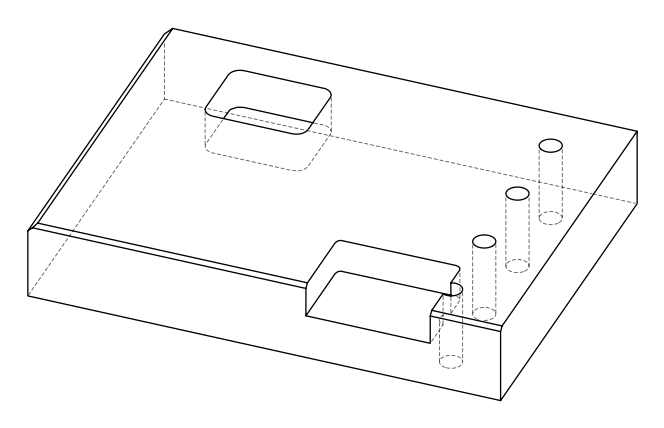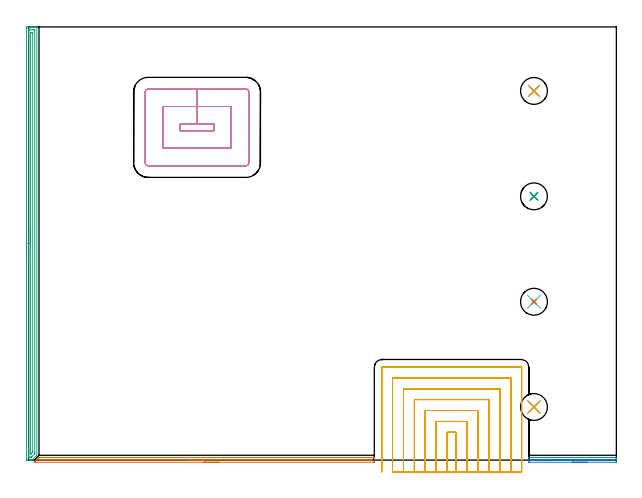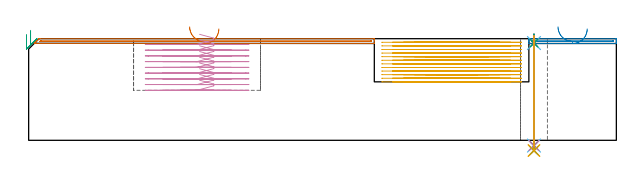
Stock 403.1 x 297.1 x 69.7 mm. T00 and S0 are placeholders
(PLAN: 17 operations, 11 tool changes, 65.4 min)
(1 AREA_MILL | FG_CHAMFER_SURFACE | UGT0205_001 | 3.85 min | 1299 mm3)
(2 AREA_MILL_1 | FG_CHAMFER_SURFACE_1 | UGT0205_001 | 1.1 min | 339 mm3)
(3 AREA_MILL_2 | FG_CHAMFER_SURFACE_2 | UGT0205_001 | 7.3 min | 7463 mm3)
(4 MILL_RECTANGULAR_POCKET | POCKET_RECTANGULAR_STRAIGHT | NXT0201_012 | Follow Part, ap 4, ae 75% | 9.55 min | 208307 mm3)
(5 MILL_SLOT | SLOT_PARTIAL_RECTANGULAR | NXT0201_013 | Follow Part, ap 2.5, ae 75% | 40.95 min | 216119 mm3)
(6 SPOT_DRILL | STEP1HOLE | NXT0321_9005460120000 | 0.05 min | 156 mm3)
(7 SPOT_DRILL_1 | STEP1HOLE_1 | NXT0321_9005460120000 | 0.05 min | 171 mm3)
(8 SPOT_DRILL_2 | STEP1HOLE_2 | NXT0321_9005460120000 | 0.05 min | 191 mm3)
(9 SPOT_DRILL_3 | STEP1HOLE_3 | NXT0321_9005460120000 | 0.05 min | 197 mm3)
(10 DRILL_THROUGH_HOLE_INTO_CENTER | STEP1HOLE | NXT0301_087 | 0.3 min | 6742 mm3)
(11 DRILL_TO_ENLARGE_THROUGH_HOLE | STEP1HOLE | UGT0301_253 | 0.32 min | 9511 mm3)
(12 DRILL_THROUGH_HOLE_INTO_CENTER_1 | STEP1HOLE_1 | NXT0301_087 | 0.3 min | 7162 mm3)
(13 DRILL_TO_ENLARGE_THROUGH_HOLE_1 | STEP1HOLE_1 | UGT0301_253 | 0.32 min | 11151 mm3)
(14 DRILL_THROUGH_HOLE_INTO_CENTER_2 | STEP1HOLE_2 | NXT0301_087 | 0.3 min | 7170 mm3)
(15 DRILL_TO_ENLARGE_THROUGH_HOLE_2 | STEP1HOLE_2 | UGT0301_253 | 0.32 min | 11167 mm3)
(16 DRILL_THROUGH_HOLE_INTO_CENTER_3 | STEP1HOLE_3 | NXT0301_087 | 0.3 min | 7144 mm3)
(17 DRILL_TO_ENLARGE_THROUGH_HOLE_3 | STEP1HOLE_3 | UGT0301_253 | 0.32 min | 11156 mm3)
(TOOL UGT0205_001 | Chamfer Mill 20 x 3 x 45 deg. | D20 FL50 Z2)
(TOOL NXT0201_012 | ENDMILL 16mm [2P460-1600-NA 1630] | D16 FL38 Z6)
(TOOL NXT0201_013 | ENDMILL 10mm | D10 FL30 Z4)
(TOOL NXT0321_9005460120000 | NC Spot Drill, 142deg, 12mm, Carbide, Uncoated | D12 PA142 FL30 Z2)
(TOOL NXT0301_087 | Carbide Drill 11.6mm [860.1-1160-058A1-MM 2214] | D11.6 PA140 FL72 Z2)
(TOOL UGT0301_253 | Twist Drill 18.4 mm | D18.4 PA118 FL135 Z2)
(OP 1 AREA_MILL)
G17 G21 G94 G90
T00 M6
G54
G17 G0 G90 X130.45 Y-1.5 S1061 M3
G43 Z79.7 H0
Z76.4
G94 G1 X130.412 Z75.528 F250.
X130.298 Z74.663
X130.109 Z73.812
X129.847 Z72.98
X129.513 Z72.174
X129.11 Z71.4
X128.642 Z70.664
X128.11 Z69.972
X127.521 Z69.329
X126.878 Z68.739
X126.186 Z68.208
X125.45 Z67.74
X124.676 Z67.337
X123.87 Z67.003
X123.038 Z66.741
X122.187 Z66.552
X121.322 Z66.438
X120.45 Z66.4
X3.962
X3.842 Y-1.496 Z66.403
X3.81 Y-1.492 Z66.406
X3.962 Y-1.338 Z66.561
X4.309 Y-0.99 Z66.907
X4.408 Y-0.891 Z67.007
X4.574 Y-0.723 Z67.171
X4.736 Y-0.563 Z67.335
X4.854 Y-0.445 Z67.453
X5.011 Y-0.287 Z67.608
X5.164 Y-0.136 Z67.762
X5.301 Y0.002 Z67.899
X5.448 Y0.15 Z68.045
X5.591 Y0.292 Z68.19
X5.747 Y0.448 Z68.346
X5.885 Y0.587 Z68.483
X6.759 Y1.46 Z69.357
X7.086 Y1.786 Z69.686
X7.104 Y1.793 Z69.693
X7.979 Y1.8 Z69.7
X236.938
X237.09 Y1.798 Z69.688
X237.098 Y1.679 Z69.571
X237.1 Y1.554 Z69.453
Y1.219 Z69.119
Y0.587 Z68.481
X237.099 Y-1.475 Z66.422
X237.097 Y-1.492 Z66.406
X236.765 Y-1.5 Z66.4
X120.45
Y-0.086 Z67.814
X8.371
X7.979 Y-0.084 Z67.816
X7.769 Y-0.082 Z67.818
X7.686 Y-0.079 Z67.821
X7.722 Y-0.036 Z67.864
X7.78 Y0.025 Z67.925
X7.979 Y0.227 Z68.127
X8.098 Y0.34 Z68.24
X8.135 Y0.374 Z68.274
X8.191 Y0.379 Z68.279
X8.666 Y0.384 Z68.284
X8.871 Y0.385 Z68.285
X234.707
X234.914 Y0.384 Z68.284
X235.051 Y0.381 Z68.281
X235.081 Y0.379 Z68.279
X235.09 Y0.366 Z68.266
X235.093 Y0.34 Z68.24
X235.099 Y0.203 Z68.103
X235.096 Y-0.042 Z67.858
X235.093 Y-0.069 Z67.831
X235.09 Y-0.079 Z67.821
X235.067 Y-0.08 Z67.82
X234.948 Y-0.084 Z67.816
X234.707 Y-0.085 Z67.815
X234.501 Y-0.086 Z67.814
X120.45
X119.578 Z67.852
X118.714 Z67.966
X117.862 Z68.155
X117.03 Z68.417
X116.224 Z68.751
X115.45 Z69.154
X114.714 Z69.623
X114.022 Z70.154
X113.379 Z70.743
X112.79 Z71.386
X112.259 Z72.078
X111.79 Z72.814
X111.387 Z73.588
X111.053 Z74.394
X110.791 Z75.226
X110.602 Z76.078
X110.488 Z76.943
X110.45 Z77.814
G0 Z79.7
M5
M2
(OP 2 AREA_MILL_1)
G17 G21 G94 G90
T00 M6
G54
G17 G0 G90 X383.1 Y-1.5 S1061 M3
G43 Z79.7 H0
Z76.4
G94 G1 X383.062 Z75.528 F250.
X382.948 Z74.663
X382.759 Z73.812
X382.497 Z72.98
X382.163 Z72.174
X381.76 Z71.4
X381.291 Z70.664
X380.76 Z69.972
X380.171 Z69.329
X379.528 Z68.739
X378.836 Z68.208
X378.1 Z67.74
X377.326 Z67.337
X376.52 Z67.003
X375.688 Z66.741
X374.836 Z66.552
X373.972 Z66.438
X373.1 Z66.4
X343.689
X343.415 Y-1.498 Z66.402
X343.103 Y-1.492 Z66.406
X343.1 Y-1.44 Z66.457
Y-0.287 Z67.609
Y0.274 Z68.173
Y0.587 Z68.486
Y1.582 Z69.481
X343.102 Y1.692 Z69.584
X343.11 Y1.797 Z69.688
X343.243 Y1.8 Z69.7
X402.957
X403.09 Y1.797 Z69.688
X403.098 Y1.692 Z69.584
X403.1 Y1.582 Z69.481
Y0.899 Z68.799
Y0.274 Z68.173
Y-0.287 Z67.609
Y-0.567 Z67.33
Y-1.16 Z66.736
Y-1.44 Z66.457
X403.097 Y-1.492 Z66.406
X402.784 Y-1.5 Z66.4
X373.1
Y-0.086 Z67.814
X345.471 Y-0.085 Z67.815
X345.264 Y-0.084 Z67.816
X345.139 Y-0.08 Z67.82
X345.114 Y-0.079 Z67.821
X345.108 Y-0.065 Z67.835
X345.105 Y-0.043 Z67.857
X345.101 Y0.076 Z67.976
X345.107 Y0.307 Z68.207
X345.11 Y0.371 Z68.271
X345.121 Y0.379 Z68.279
X345.153 Y0.381 Z68.281
X345.226 Y0.384 Z68.284
X345.373 Y0.385 Z68.285
X345.471 Y0.386 Z68.286
X400.729 Y0.385 Z68.285
X400.936 Y0.384 Z68.284
X401.061 Y0.38 Z68.28
X401.086 Y0.379 Z68.279
X401.091 Y0.365 Z68.265
X401.095 Y0.343 Z68.243
X401.098 Y0.225 Z68.125
X401.09 Y-0.031 Z67.869
X401.081 Y-0.079 Z67.821
X400.969 Y-0.081 Z67.819
X400.729 Y-0.084 Z67.816
X400.524 Y-0.086 Z67.814
X400.319
X373.1
X372.228 Z67.852
X371.363 Z67.966
X370.512 Z68.155
X369.68 Z68.417
X368.874 Z68.751
X368.1 Z69.154
X367.364 Z69.623
X366.672 Z70.154
X366.029 Z70.743
X365.44 Z71.386
X364.908 Z72.078
X364.44 Z72.814
X364.037 Z73.588
X363.703 Z74.394
X363.441 Z75.226
X363.252 Z76.078
X363.138 Z76.943
X363.1 Z77.814
G0 Z79.7
M5
M2
(OP 3 AREA_MILL_2)
G17 G21 G94 G90
T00 M6
G54
G17 G0 G90 X-1.5 Y138.55 S1061 M3
G43 Z79.7 H0
Z72.6
G94 G1 Y138.588 Z71.728 F250.
Y138.702 Z70.864
Y138.891 Z70.012
Y139.153 Z69.18
Y139.487 Z68.374
Y139.89 Z67.6
Y140.359 Z66.864
Y140.89 Z66.172
Y141.479 Z65.529
Y142.122 Z64.94
Y142.814 Z64.408
Y143.55 Z63.94
Y144.324 Z63.537
Y145.13 Z63.203
Y145.962 Z62.941
Y146.814 Z62.752
Y147.678 Z62.638
Y148.55 Z62.6
Y296.05
X-1.499 Y296.476 Z62.601
X-1.495 Y296.939 Z62.603
X-1.492 Y297.09 Z62.606
X-1.038 Y297.1 Z63.059
X2.491 Z66.586
X3.905 Z68.001
X4.256 Z68.351
X4.957 Z69.056
X5.233 Z69.332
X5.592 Y297.093 Z69.683
X5.597 Y297.092 Z69.688
X5.6 Y296.922 Z69.7
X5.599 Y3.299 Z69.699
X2.463 Y0.163 Z66.563
X2.301 Y0.01 Z66.394
X2.141 Y0. Z66.24
X1.428 Z65.527
X0.727 Z64.822
X-0.506 Z63.591
X-1.038 Y0.002 Z63.057
X-1.267 Y0.004 Z62.828
X-1.491 Y0.01 Z62.605
X-1.494 Y0.162 Z62.602
X-1.499 Y0.624 Z62.601
X-1.5 Y1.093 Z62.6
Y148.55
X-0.086 Z64.014
X-0.085 Y294.617 Z64.015
Y294.688
X-0.079 Y295.09 Z64.021
X0.322 Y295.098 Z64.422
X0.727 Y295.099 Z64.827
X1.202 Y295.1 Z65.302
X2.967 Z67.067
X3.373 Y295.099 Z67.473
X3.852 Y295.097 Z67.952
X4.079 Y295.09 Z68.179
X4.179 Y295.066 Z68.279
X4.185 Y294.76 Z68.285
Y294.688
X4.186 Y5.093 Z68.286
X4.185 Y4.682 Z68.285
X4.182 Y4.476 Z68.282
X4.179 Y4.375 Z68.279
X4.172 Y4.334 Z68.272
X4.15 Y4.307 Z68.25
X4.049 Y4.2 Z68.149
X2.262 Y2.412 Z66.362
X1.932 Y2.084 Z66.032
X1.885 Y2.041 Z65.985
X1.856 Y2.018 Z65.956
X1.812 Y2.01 Z65.912
X1.609 Y2.005 Z65.709
X1.133 Y2. Z65.233
X0.727 Y2.001 Z64.827
X0.248 Y2.003 Z64.348
X0.021 Y2.01 Z64.121
X-0.079 Y2.034 Z64.021
X-0.085 Y2.34 Z64.015
Y2.412
X-0.086 Y148.55 Z64.014
X1.328 Z65.428
X1.329 Y292.9 Z65.429
X1.33 Y293.042 Z65.43
X1.333 Y293.077 Z65.433
X1.334 Y293.087 Z65.434
X1.347 Y293.09 Z65.447
X1.414 Y293.098 Z65.514
X1.609 Y293.099 Z65.709
X2.294 Y293.1 Z66.394
X2.491 Y293.099 Z66.591
X2.688 Y293.095 Z66.788
X2.744 Y293.09 Z66.844
X2.765 Y293.086 Z66.865
X2.767 Y293.07 Z66.867
X2.77 Y292.995 Z66.87
X2.771 Y292.9 Z66.871
X2.772 Y292.616 Z66.872
X2.771 Y6.597 Z66.871
Y5.987
X2.769 Y5.706 Z66.869
X2.764 Y5.4 Z66.864
X2.758 Y5.369 Z66.858
X2.733 Y5.341 Z66.833
X2.671 Y5.274 Z66.771
X2.494 Y5.093 Z66.594
X1.605 Y4.204 Z65.705
X1.482 Y4.085 Z65.582
X1.445 Y4.051 Z65.545
X1.396 Y4.01 Z65.496
X1.339 Z65.439
X1.333 Y4.2 Z65.433
X1.33 Y4.365 Z65.43
X1.329 Y4.483 Z65.429
X1.328 Y5.093 Z65.428
Y148.55
Y149.422 Z65.467
Y150.287 Z65.58
Y151.138 Z65.769
Y151.97 Z66.032
Y152.776 Z66.365
Y153.55 Z66.768
Y154.286 Z67.237
Y154.978 Z67.768
Y155.621 Z68.357
Y156.21 Z69.001
Y156.742 Z69.693
Y157.21 Z70.428
Y157.613 Z71.202
Y157.947 Z72.008
Y158.209 Z72.84
Y158.398 Z73.692
Y158.512 Z74.557
Y158.55 Z75.428
G0 Z79.7
M5
M2
(OP 4 MILL_RECTANGULAR_POCKET)
G17 G21 G94 G90
T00 M6
G54
G17 G0 G90 X117.224 Y225.9 S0 M3
G43 Z79.7 H1
Z72.7
G94 G1 X127. Z70.081 F250.
Y230.5 Z68.848
X115.5 Z65.767
X104. F500.
Y225.9
X127.
Y230.5
X115.5
Y242.5
X92.
Y213.9
X139.
Y242.5
X115.5
Y254.5
X82.
G3 X80. Y252.5 R2.
G1 Y203.9
G3 X82. Y201.9 R2.
G1 X149.
G3 X151. Y203.9 R2.
G1 Y252.5
G3 X149. Y254.5 R2.
G1 X115.5
X114.5
G0 X117.224 Y225.9 Z68.767
G1 X127. Z66.147 F250.
Y230.5 Z64.915
X115.5 Z61.833
X104. F500.
Y225.9
X127.
Y230.5
X115.5
Y242.5
X92.
Y213.9
X139.
Y242.5
X115.5
Y254.5
X82.
G3 X80. Y252.5 R2.
G1 Y203.9
G3 X82. Y201.9 R2.
G1 X149.
G3 X151. Y203.9 R2.
G1 Y252.5
G3 X149. Y254.5 R2.
G1 X115.5
X114.5
G0 X117.224 Y225.9 Z64.833
G1 X127. Z62.214 F250.
Y230.5 Z60.981
X115.5 Z57.9
X104. F500.
Y225.9
X127.
Y230.5
X115.5
Y242.5
X92.
Y213.9
X139.
Y242.5
X115.5
Y254.5
X82.
G3 X80. Y252.5 R2.
G1 Y203.9
G3 X82. Y201.9 R2.
G1 X149.
G3 X151. Y203.9 R2.
G1 Y252.5
G3 X149. Y254.5 R2.
G1 X115.5
X114.5
G0 X117.224 Y225.9 Z60.9
G1 X127. Z58.281 F250.
Y230.5 Z57.048
X115.5 Z53.967
X104. F500.
Y225.9
X127.
Y230.5
X115.5
Y242.5
X92.
Y213.9
X139.
Y242.5
X115.5
Y254.5
X82.
G3 X80. Y252.5 R2.
G1 Y203.9
G3 X82. Y201.9 R2.
G1 X149.
G3 X151. Y203.9 R2.
G1 Y252.5
G3 X149. Y254.5 R2.
G1 X115.5
X114.5
G0 X117.224 Y225.9 Z56.967
G1 X127. Z54.347 F250.
Y230.5 Z53.115
X115.5 Z50.033
X104. F500.
Y225.9
X127.
Y230.5
X115.5
Y242.5
X92.
Y213.9
X139.
Y242.5
X115.5
Y254.5
X82.
G3 X80. Y252.5 R2.
G1 Y203.9
G3 X82. Y201.9 R2.
G1 X149.
G3 X151. Y203.9 R2.
G1 Y252.5
G3 X149. Y254.5 R2.
G1 X115.5
X114.5
G0 X117.224 Y225.9 Z53.033
G1 X127. Z50.414 F250.
Y230.5 Z49.181
X115.5 Z46.1
X104. F500.
Y225.9
X127.
Y230.5
X115.5
Y242.5
X92.
Y213.9
X139.
Y242.5
X115.5
Y254.5
X82.
G3 X80. Y252.5 R2.
G1 Y203.9
G3 X82. Y201.9 R2.
G1 X149.
G3 X151. Y203.9 R2.
G1 Y252.5
G3 X149. Y254.5 R2.
G1 X115.5
X114.5
G0 X117.224 Y225.9 Z49.1
G1 X127. Z46.481 F250.
Y230.5 Z45.248
X115.5 Z42.167
X104. F500.
Y225.9
X127.
Y230.5
X115.5
Y242.5
X92.
Y213.9
X139.
Y242.5
X115.5
Y254.5
X82.
G3 X80. Y252.5 R2.
G1 Y203.9
G3 X82. Y201.9 R2.
G1 X149.
G3 X151. Y203.9 R2.
G1 Y252.5
G3 X149. Y254.5 R2.
G1 X115.5
X114.5
G0 X117.224 Y225.9 Z45.167
G1 X127. Z42.547 F250.
Y230.5 Z41.315
X115.5 Z38.233
X104. F500.
Y225.9
X127.
Y230.5
X115.5
Y242.5
X92.
Y213.9
X139.
Y242.5
X115.5
Y254.5
X82.
G3 X80. Y252.5 R2.
G1 Y203.9
G3 X82. Y201.9 R2.
G1 X149.
G3 X151. Y203.9 R2.
G1 Y252.5
G3 X149. Y254.5 R2.
G1 X115.5
X114.5
G0 X117.224 Y225.9 Z41.233
G1 X127. Z38.614 F250.
Y230.5 Z37.381
X115.5 Z34.3
X104. F500.
Y225.9
X127.
Y230.5
X115.5
Y242.5
X92.
Y213.9
X139.
Y242.5
X115.5
Y254.5
X82.
G3 X80. Y252.5 R2.
G1 Y203.9
G3 X82. Y201.9 R2.
G1 X149.
G3 X151. Y203.9 R2.
G1 Y252.5
G3 X149. Y254.5 R2.
G1 X115.5
X114.5
G0 Z79.7
M5
M2
(OP 5 MILL_SLOT)
G17 G21 G94 G90
T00 M6
G54
G17 G0 G90 X293.1 Y-8. S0 M3
G43 Z79.7 H0
Z67.233
G94 G1 Y-5. F250.
Y19. F500.
X287.1
Y-5.
Y-8. F250.
X300.6
Y-5.
Y26.5 F500.
X279.6
Y-5.
Y-8. F250.
X308.1
Y-5.
Y34. F500.
X272.1
Y-5.
Y-8. F250.
X315.6
Y-5.
Y41.5 F500.
X264.6
Y-5.
Y-8. F250.
X323.1
Y-5.
Y49. F500.
X257.1
Y-5.
Y-8. F250.
X330.6
Y-5.
Y56.5 F500.
X249.6
Y-5.
Y-8. F250.
X338.1
Y-5.
Y63.6 F500.
G3 X337.7 Y64. R0.4
G1 X242.5
G3 X242.1 Y63.6 R0.4
G1 Y-5.
Y-8. F250.
G0 X293.1 Z64.767
G1 Y-5.
Y19. F500.
X287.1
Y-5.
Y-8. F250.
X300.6
Y-5.
Y26.5 F500.
X279.6
Y-5.
Y-8. F250.
X308.1
Y-5.
Y34. F500.
X272.1
Y-5.
Y-8. F250.
X315.6
Y-5.
Y41.5 F500.
X264.6
Y-5.
Y-8. F250.
X323.1
Y-5.
Y49. F500.
X257.1
Y-5.
Y-8. F250.
X330.6
Y-5.
Y56.5 F500.
X249.6
Y-5.
Y-8. F250.
X338.1
Y-5.
Y63.6 F500.
G3 X337.7 Y64. R0.4
G1 X242.5
G3 X242.1 Y63.6 R0.4
G1 Y-5.
Y-8. F250.
G0 X293.1 Z62.3
G1 Y-5.
Y19. F500.
X287.1
Y-5.
Y-8. F250.
X300.6
Y-5.
Y26.5 F500.
X279.6
Y-5.
Y-8. F250.
X308.1
Y-5.
Y34. F500.
X272.1
Y-5.
Y-8. F250.
X315.6
Y-5.
Y41.5 F500.
X264.6
Y-5.
Y-8. F250.
X323.1
Y-5.
Y49. F500.
X257.1
Y-5.
Y-8. F250.
X330.6
Y-5.
Y56.5 F500.
X249.6
Y-5.
Y-8. F250.
X338.1
Y-5.
Y63.6 F500.
G3 X337.7 Y64. R0.4
G1 X242.5
G3 X242.1 Y63.6 R0.4
G1 Y-5.
Y-8. F250.
G0 X293.1 Z59.833
G1 Y-5.
Y19. F500.
X287.1
Y-5.
Y-8. F250.
X300.6
Y-5.
Y26.5 F500.
X279.6
Y-5.
Y-8. F250.
X308.1
Y-5.
Y34. F500.
X272.1
Y-5.
Y-8. F250.
X315.6
Y-5.
Y41.5 F500.
X264.6
Y-5.
Y-8. F250.
X323.1
Y-5.
Y49. F500.
X257.1
Y-5.
Y-8. F250.
X330.6
Y-5.
Y56.5 F500.
X249.6
Y-5.
Y-8. F250.
X338.1
Y-5.
Y63.6 F500.
G3 X337.7 Y64. R0.4
G1 X242.5
G3 X242.1 Y63.6 R0.4
G1 Y-5.
Y-8. F250.
G0 X293.1 Z57.367
G1 Y-5.
Y19. F500.
X287.1
Y-5.
Y-8. F250.
X300.6
Y-5.
Y26.5 F500.
X279.6
Y-5.
Y-8. F250.
X308.1
Y-5.
Y34. F500.
X272.1
Y-5.
Y-8. F250.
X315.6
Y-5.
Y41.5 F500.
X264.6
Y-5.
Y-8. F250.
X323.1
Y-5.
Y49. F500.
X257.1
Y-5.
Y-8. F250.
X330.6
Y-5.
Y56.5 F500.
X249.6
Y-5.
Y-8. F250.
X338.1
Y-5.
Y63.6 F500.
G3 X337.7 Y64. R0.4
G1 X242.5
G3 X242.1 Y63.6 R0.4
G1 Y-5.
Y-8. F250.
G0 X293.1 Z54.9
G1 Y-5.
Y19. F500.
X287.1
Y-5.
Y-8. F250.
X300.6
Y-5.
Y26.5 F500.
X279.6
Y-5.
Y-8. F250.
X308.1
Y-5.
Y34. F500.
X272.1
Y-5.
Y-8. F250.
X315.6
Y-5.
Y41.5 F500.
X264.6
Y-5.
Y-8. F250.
X323.1
Y-5.
Y49. F500.
X257.1
Y-5.
Y-8. F250.
X330.6
Y-5.
Y56.5 F500.
X249.6
Y-5.
Y-8. F250.
X338.1
Y-5.
Y63.6 F500.
G3 X337.7 Y64. R0.4
G1 X242.5
G3 X242.1 Y63.6 R0.4
G1 Y-5.
Y-8. F250.
G0 X293.1 Z52.433
G1 Y-5.
Y19. F500.
X287.1
Y-5.
Y-8. F250.
X300.6
Y-5.
Y26.5 F500.
X279.6
Y-5.
Y-8. F250.
X308.1
Y-5.
Y34. F500.
X272.1
Y-5.
Y-8. F250.
X315.6
Y-5.
Y41.5 F500.
X264.6
Y-5.
Y-8. F250.
X323.1
Y-5.
Y49. F500.
X257.1
Y-5.
Y-8. F250.
X330.6
Y-5.
Y56.5 F500.
X249.6
Y-5.
Y-8. F250.
X338.1
Y-5.
Y63.6 F500.
G3 X337.7 Y64. R0.4
G1 X242.5
G3 X242.1 Y63.6 R0.4
G1 Y-5.
Y-8. F250.
G0 X293.1 Z49.967
G1 Y-5.
Y19. F500.
X287.1
Y-5.
Y-8. F250.
X300.6
Y-5.
Y26.5 F500.
X279.6
Y-5.
Y-8. F250.
X308.1
Y-5.
Y34. F500.
X272.1
Y-5.
Y-8. F250.
X315.6
Y-5.
Y41.5 F500.
X264.6
Y-5.
Y-8. F250.
X323.1
Y-5.
Y49. F500.
X257.1
Y-5.
Y-8. F250.
X330.6
Y-5.
Y56.5 F500.
X249.6
Y-5.
Y-8. F250.
X338.1
Y-5.
Y63.6 F500.
G3 X337.7 Y64. R0.4
G1 X242.5
G3 X242.1 Y63.6 R0.4
G1 Y-5.
Y-8. F250.
G0 X293.1 Z47.5
G1 Y-5.
Y19. F500.
X287.1
Y-5.
Y-8. F250.
X300.6
Y-5.
Y26.5 F500.
X279.6
Y-5.
Y-8. F250.
X308.1
Y-5.
Y34. F500.
X272.1
Y-5.
Y-8. F250.
X315.6
Y-5.
Y41.5 F500.
X264.6
Y-5.
Y-8. F250.
X323.1
Y-5.
Y49. F500.
X257.1
Y-5.
Y-8. F250.
X330.6
Y-5.
Y56.5 F500.
X249.6
Y-5.
Y-8. F250.
X338.1
Y-5.
Y63.6 F500.
G3 X337.7 Y64. R0.4
G1 X242.5
G3 X242.1 Y63.6 R0.4
G1 Y-5.
Y-8. F250.
G0 X293.1 Z45.033
G1 Y-5.
Y19. F500.
X287.1
Y-5.
Y-8. F250.
X300.6
Y-5.
Y26.5 F500.
X279.6
Y-5.
Y-8. F250.
X308.1
Y-5.
Y34. F500.
X272.1
Y-5.
Y-8. F250.
X315.6
Y-5.
Y41.5 F500.
X264.6
Y-5.
Y-8. F250.
X323.1
Y-5.
Y49. F500.
X257.1
Y-5.
Y-8. F250.
X330.6
Y-5.
Y56.5 F500.
X249.6
Y-5.
Y-8. F250.
X338.1
Y-5.
Y63.6 F500.
G3 X337.7 Y64. R0.4
G1 X242.5
G3 X242.1 Y63.6 R0.4
G1 Y-5.
Y-8. F250.
G0 X293.1 Z42.567
G1 Y-5.
Y19. F500.
X287.1
Y-5.
Y-8. F250.
X300.6
Y-5.
Y26.5 F500.
X279.6
Y-5.
Y-8. F250.
X308.1
Y-5.
Y34. F500.
X272.1
Y-5.
Y-8. F250.
X315.6
Y-5.
Y41.5 F500.
X264.6
Y-5.
Y-8. F250.
X323.1
Y-5.
Y49. F500.
X257.1
Y-5.
Y-8. F250.
X330.6
Y-5.
Y56.5 F500.
X249.6
Y-5.
Y-8. F250.
X338.1
Y-5.
Y63.6 F500.
G3 X337.7 Y64. R0.4
G1 X242.5
G3 X242.1 Y63.6 R0.4
G1 Y-5.
Y-8. F250.
G0 X293.1 Z40.1
G1 Y-5.
Y19. F500.
X287.1
Y-5.
Y-8. F250.
X300.6
Y-5.
Y26.5 F500.
X279.6
Y-5.
Y-8. F250.
X308.1
Y-5.
Y34. F500.
X272.1
Y-5.
Y-8. F250.
X315.6
Y-5.
Y41.5 F500.
X264.6
Y-5.
Y-8. F250.
X323.1
Y-5.
Y49. F500.
X257.1
Y-5.
Y-8. F250.
X330.6
Y-5.
Y56.5 F500.
X249.6
Y-5.
Y-8. F250.
X338.1
Y-5.
Y63.6 F500.
G3 X337.7 Y64. R0.4
G1 X242.5
G3 X242.1 Y63.6 R0.4
G1 Y-5.
Y-8. F250.
G0 Z79.7
M5
M2
(OP 6 SPOT_DRILL)
G17 G21 G94 G90
T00 M6
G54
G17 G0 G90 X346.6 Y36.4 S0 M3
G43 Z79.7 H0
G94 G81 G98 Z66.7 F250. R72.7
G80
M5
M2
(OP 7 SPOT_DRILL_1)
G17 G21 G94 G90
T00 M6
G54
G17 G0 G90 X346.6 Y108.6 S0 M3
G43 Z79.7 H0
G94 G81 G98 Z66.7 F250. R72.7
G80
M5
M2
(OP 8 SPOT_DRILL_2)
G17 G21 G94 G90
T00 M6
G54
G17 G0 G90 X346.6 Y180.9 S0 M3
G43 Z79.7 H0
G94 G81 G98 Z66.7 F250. R72.7
G80
M5
M2
(OP 9 SPOT_DRILL_3)
G17 G21 G94 G90
T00 M6
G54
G17 G0 G90 X346.6 Y253.2 S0 M3
G43 Z79.7 H0
G94 G81 G98 Z66.7 F250. R72.7
G80
M5
M2
(OP 10 DRILL_THROUGH_HOLE_INTO_CENTER)
G17 G21 G94 G90
T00 M6
G54
G17 G0 G90 X346.6 Y36.4 S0 M3
G43 Z79.7 H1
G94 G73 G98 Z-3.611 F250. Q10.473 R71.7
G80
M5
M2
(OP 11 DRILL_TO_ENLARGE_THROUGH_HOLE)
G17 G21 G94 G90
T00 M6
G54
G17 G0 G90 X346.6 Y36.4 S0 M3
G43 Z79.7 H0
G94 G73 G98 Z-7.028 F250. Q15.346 R71.7
G80
M5
M2
(OP 12 DRILL_THROUGH_HOLE_INTO_CENTER_1)
G17 G21 G94 G90
T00 M6
G54
G17 G0 G90 X346.6 Y108.6 S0 M3
G43 Z79.7 H1
G94 G73 G98 Z-3.611 F250. Q10.473 R71.7
G80
M5
M2
(OP 13 DRILL_TO_ENLARGE_THROUGH_HOLE_1)
G17 G21 G94 G90
T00 M6
G54
G17 G0 G90 X346.6 Y108.6 S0 M3
G43 Z79.7 H0
G94 G73 G98 Z-7.028 F250. Q15.346 R71.7
G80
M5
M2
(OP 14 DRILL_THROUGH_HOLE_INTO_CENTER_2)
G17 G21 G94 G90
T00 M6
G54
G17 G0 G90 X346.6 Y180.9 S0 M3
G43 Z79.7 H1
G94 G73 G98 Z-3.611 F250. Q10.473 R71.7
G80
M5
M2
(OP 15 DRILL_TO_ENLARGE_THROUGH_HOLE_2)
G17 G21 G94 G90
T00 M6
G54
G17 G0 G90 X346.6 Y180.9 S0 M3
G43 Z79.7 H0
G94 G73 G98 Z-7.028 F250. Q15.346 R71.7
G80
M5
M2
(OP 16 DRILL_THROUGH_HOLE_INTO_CENTER_3)
G17 G21 G94 G90
T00 M6
G54
G17 G0 G90 X346.6 Y253.2 S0 M3
G43 Z79.7 H1
G94 G73 G98 Z-3.611 F250. Q10.473 R71.7
G80
M5
M2
(OP 17 DRILL_TO_ENLARGE_THROUGH_HOLE_3)
G17 G21 G94 G90
T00 M6
G54
G17 G0 G90 X346.6 Y253.2 S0 M3
G43 Z79.7 H0
G94 G73 G98 Z-7.028 F250. Q15.346 R71.7
G80
M5
M2
